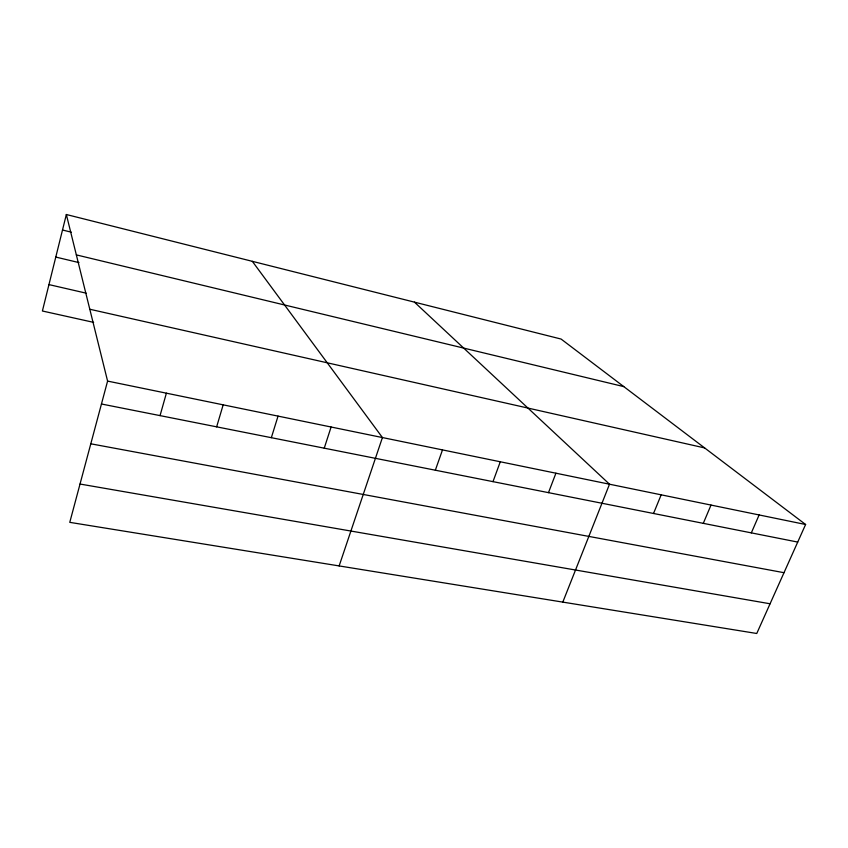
<?xml version="1.0" encoding="UTF-8"?>
<svg xmlns="http://www.w3.org/2000/svg" width="848" height="848" viewBox="0 0 848 848"><rect width="100%" height="100%" fill="white"/><g stroke="black" fill="none" stroke-linecap="round" stroke-linejoin="round"><path stroke-width="1.27" d="M66.345 214.512L107.59 381.091L69.769 522.347L756.755 633.488L805.6 524.499L561.09 339.052L66.345 214.512L42.4 311.004L93.63 322.367M160.049 415.615L166.388 393.175M216.643 426.841L223.172 404.835M271.339 437.685L278.049 416.114M324.243 448.179L331.102 427.01M339.136 565.923L382.427 437.557L252.333 261.332M435.342 470.205L442.497 449.896M492.985 481.643L500.288 461.768M548.486 492.646L555.917 473.205M562.807 602.112L609.511 484.208L414.46 302.142M653.532 513.475L661.175 494.829M703.289 523.343L711.016 505.069M751.328 532.873L759.13 514.948M80.03 484.038L770.069 603.776M90.8 443.801L783.997 572.697M101.453 403.998L797.724 542.073M107.59 381.091L805.6 524.499M89.803 309.244L704.635 447.924M48.951 284.599L86.136 293.164M55.788 257.071L78.97 262.594M76.341 254.888L623.789 386.614M62.498 230.009L71.264 232.172"/></g></svg>
